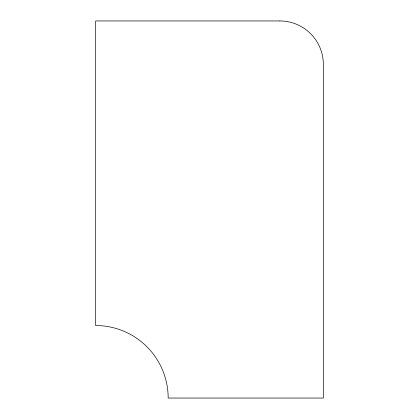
<?xml version="1.0" encoding="UTF-8"?>
<svg xmlns="http://www.w3.org/2000/svg" width="419" height="419" viewBox="0 0 419 419"><rect width="100%" height="100%" fill="white"/><g stroke="black" fill="none" stroke-linecap="round" stroke-linejoin="round"><path stroke-width="0.63" d="M279.845 20.95L95.647 20.95L95.647 325.532A72.518 72.518 0 0 1 168.166 398.05L323.353 398.05L323.353 64.463A43.513 43.513 0 0 0 279.845 20.95"/></g></svg>
